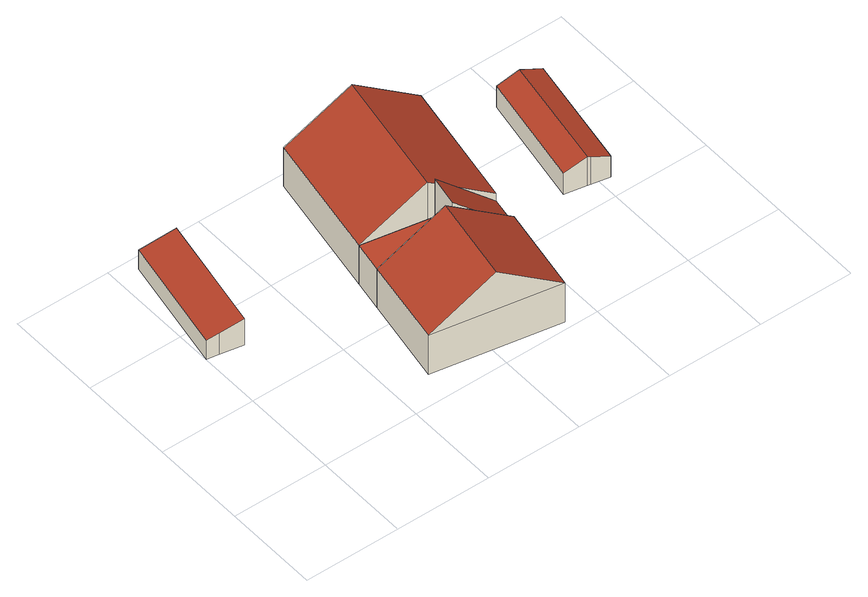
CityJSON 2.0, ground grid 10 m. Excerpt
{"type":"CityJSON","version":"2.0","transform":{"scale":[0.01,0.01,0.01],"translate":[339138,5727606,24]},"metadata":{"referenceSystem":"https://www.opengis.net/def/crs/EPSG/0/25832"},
"CityObjects":{
"building1":{"type":"Building","attributes":{"Geometrietyp2DReferenz":"3000","Gemeindeschluessel":"05170048","function":"31001_2723","roofType":"2100","measuredHeight":3.2},"address":[{"country":"Germany","locality":"Wesel","thoroughfareNumber":"60","thoroughfareName":"Obrighovener Straße"}],"geometry":[{"type":"Solid","lod":"2","boundaries":[[[[0,1,2,3]],[[4,5,1,0]],[[6,7,5,4]],[[8,9,7,6]],[[10,11,9,8]],[[3,2,11,10]],[[8,6,4,0,3,10]],[[1,5,7,9,11,2]]]],"semantics":{"surfaces":[{"type":"WallSurface"},{"type":"RoofSurface"},{"type":"GroundSurface"}],"values":[[0,0,0,0,0,0,1,2]]}}]},
"building2":{"type":"Building","attributes":{"Gemeindeschluessel":"05170048","Geometrietyp2DReferenz":"3000","function":"31001_1010"},"address":[{"country":"Germany","locality":"Wesel","thoroughfareNumber":"60","thoroughfareName":"Obrighovener Straße"}],"children":["building2-1","building2-2"]},
"building2-1":{"type":"BuildingPart","attributes":{"roofType":"3100","measuredHeight":9.25},"parents":["building2"],"geometry":[{"type":"MultiSurface","lod":"2","boundaries":[[[12,13,14,15]],[[16,17,13,12]],[[18,19,17,16]],[[12,20,16]],[[18,21,15]],[[15,21,20,12]],[[16,20,21,18]],[[13,17,19,14]],[[22,15,14,23]],[[22,23,19,18]]],"semantics":{"surfaces":[{"type":"WallSurface"},{"type":"RoofSurface"},{"type":"GroundSurface"},{"type":"ClosureSurface"}],"values":[0,0,0,0,0,1,1,2,0,3]}}]},
"building2-2":{"type":"BuildingPart","attributes":{"roofType":"1000","measuredHeight":4.72},"parents":["building2"],"geometry":[{"type":"Solid","lod":"2","boundaries":[[[[22,23,24,25]],[[26,27,19,18]],[[25,24,27,26]],[[18,22,25,26]],[[23,19,27,24]],[[18,19,23,22]]]],"semantics":{"surfaces":[{"type":"WallSurface"},{"type":"RoofSurface"},{"type":"GroundSurface"},{"type":"ClosureSurface"}],"values":[[0,0,0,1,2,3]]}}]},
"building3":{"type":"Building","attributes":{"Geometrietyp2DReferenz":"3000","Gemeindeschluessel":"05170048","function":"31001_1010","roofType":"2100","measuredHeight":9.3},"address":[{"country":"Germany","locality":"Wesel","thoroughfareNumber":"60","thoroughfareName":"Obrighovener Straße"}],"geometry":[{"type":"Solid","lod":"2","boundaries":[[[[28,29,30,31]],[[32,33,29,28]],[[34,35,33,32]],[[31,30,35,34]],[[32,28,31,34]],[[29,33,35,30]]]],"semantics":{"surfaces":[{"type":"WallSurface"},{"type":"RoofSurface"},{"type":"GroundSurface"}],"values":[[0,0,0,0,1,2]]}}]},
"building4":{"type":"Building","attributes":{"name":"Schneiderskate","Geometrietyp2DReferenz":"3000","Gemeindeschluessel":"05170048","function":"31001_1010","roofType":"3100","measuredHeight":9.23},"address":[{"country":"Germany","locality":"Wesel","thoroughfareNumber":"60a","thoroughfareName":"Obrighovener Straße"}],"geometry":[{"type":"Solid","lod":"2","boundaries":[[[[36,27,37,38]],[[39,40,27,36]],[[41,42,40,39]],[[43,44,42,41]],[[45,46,44,43]],[[47,24,46,45]],[[38,37,24,47]],[[39,36,38,41]],[[47,45,43,41,38]],[[27,40,42,44,46,24,37]]]],"semantics":{"surfaces":[{"type":"WallSurface"},{"type":"RoofSurface"},{"type":"GroundSurface"}],"values":[[0,0,0,0,0,0,0,1,1,2]]}}]},
"building5":{"type":"Building","attributes":{"Geometrietyp2DReferenz":"3000","Gemeindeschluessel":"05170048","function":"31001_2463","roofType":"3100","measuredHeight":3.49},"address":[{"country":"Germany","locality":"Wesel","thoroughfareNumber":"60","thoroughfareName":"Obrighovener Straße"}],"geometry":[{"type":"Solid","lod":"2","boundaries":[[[[48,49,50,51]],[[52,53,49,48]],[[54,55,53,52]],[[56,57,55,54]],[[58,59,57,56]],[[60,61,59,58]],[[62,63,61,60]],[[51,50,63,62]],[[54,52,48,56]],[[51,62,60,58,56,48]],[[49,53,55,57,59,61,63,50]]]],"semantics":{"surfaces":[{"type":"WallSurface"},{"type":"RoofSurface"},{"type":"GroundSurface"}],"values":[[0,0,0,0,0,0,0,0,1,1,2]]}}]}
},
"vertices":[
[4,1646,252],[4,1646,22],[125,1623,22],[125,1623,282],[233,2875,252],[233,2875,22],[386,2848,289],[386,2848,22],[601,2810,342],[601,2810,22],[370,1578,342],[370,1578,22],
[2693,59,514],[2693,59,42],[2855,971,42],[2855,971,514],[1372,296,514],[1372,296,42],[1534,1206,514],[1534,1206,42],[2032,178,967],[2194,1089,967],[2264,1076,514],[2264,1076,42],
[2322,1395,42],[2322,1395,514],[1591,1528,514],[1591,1528,42],
[2913,1287,421],[2913,1287,43],[2322,1395,43],[2322,1395,973],[2855,971,421],[2855,971,43],[2264,1076,973],[2264,1076,43],
[1591,1528,511],[2252,1408,42],[2252,1408,965],[1829,2866,511],[1829,2866,42],[2489,2746,965],[2489,2746,42],[3150,2626,511],[3150,2626,42],[2913,1287,511],[2913,1287,42],[2322,1395,917],
[3891,1254,370],[3891,1254,21],[3921,1249,21],[3921,1249,358],[3665,1297,275],[3665,1297,21],[3880,2494,275],[3880,2494,21],[4103,2454,370],[4103,2454,21],[4134,2448,357],[4134,2448,21],[4327,2413,275],[4327,2413,21],[4117,1212,275],[4117,1212,21]
]}
